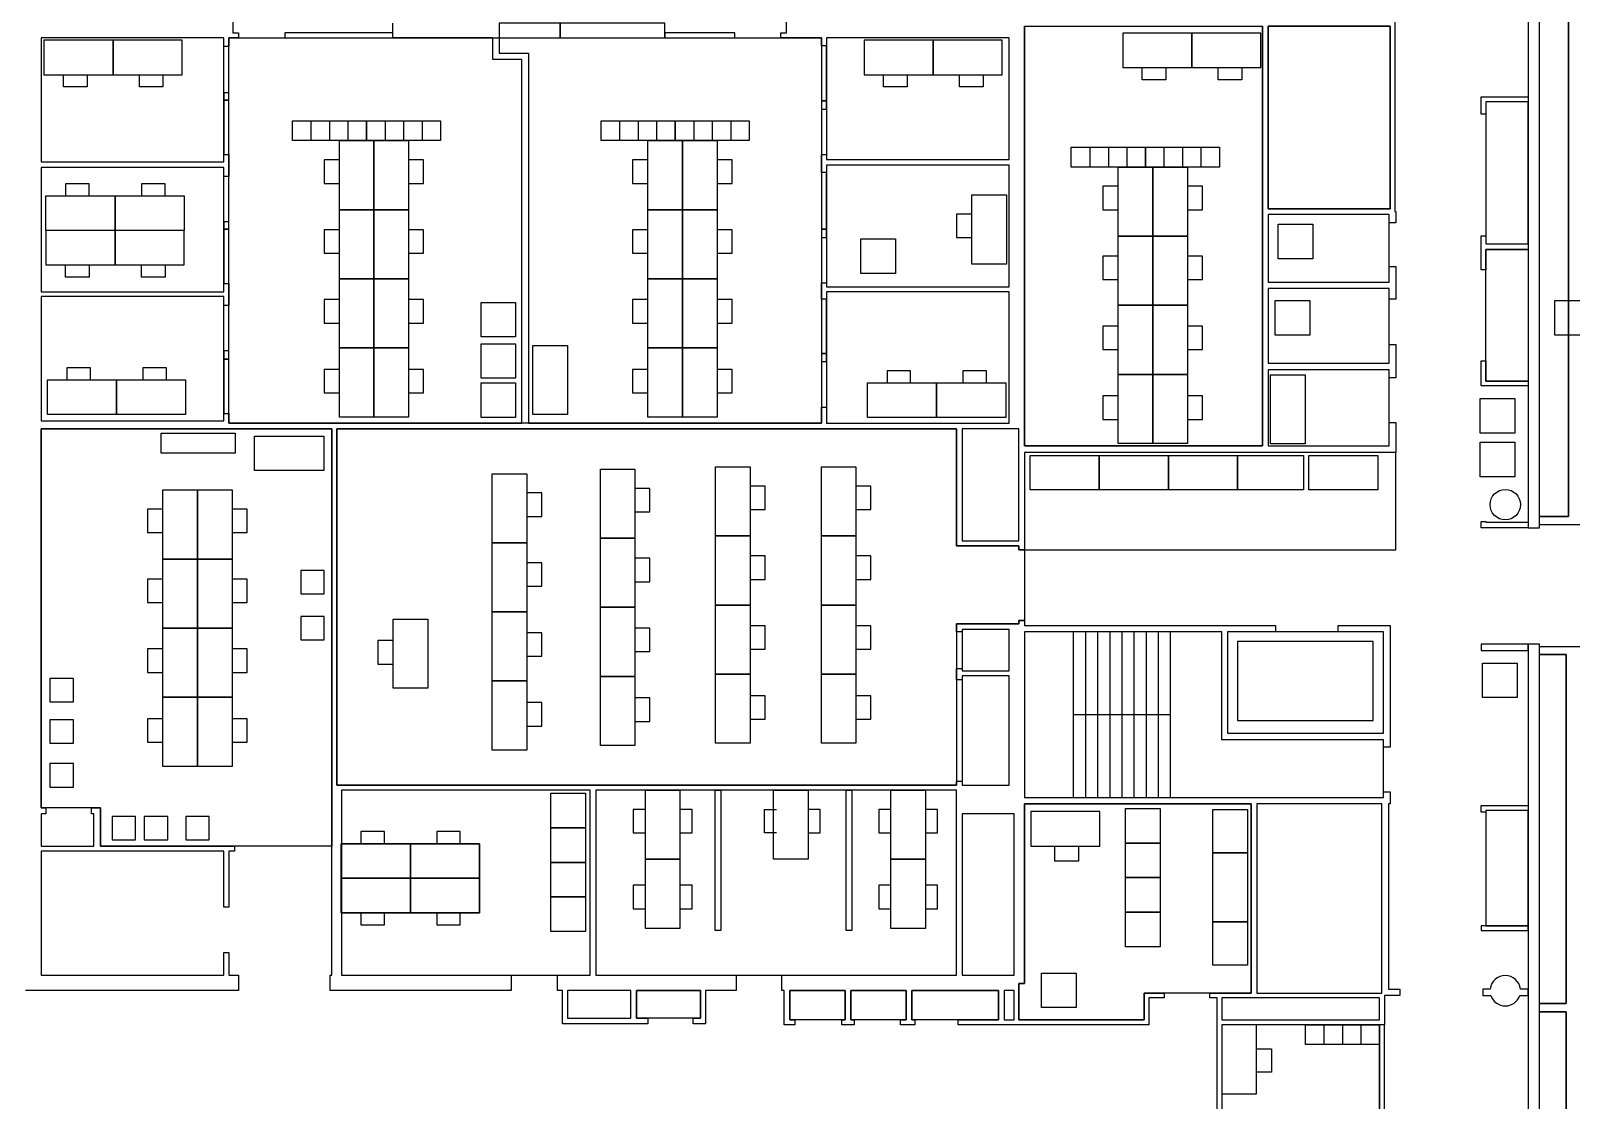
# Model space of a CAD drawing. Extents: x -199 to 9291, y 516 to 6424.
# Drawn here: x 1780 to 4863, y 3204 to 5346 of the extents above; entities that cross this region are included whole.
import ezdxf

# ---------------------------------------------------------------- set-up
doc = ezdxf.new("R2010")
doc.units = 0
doc.header["$MEASUREMENT"] = 0
for name, color, linetype in [('0_VOID', 7, 'CONTINUOUS'), ('CHAIR', 142, 'CONTINUOUS'), ('COFFEE', 3, 'CONTINUOUS'), ('ELEVATORS', 2, 'CONTINUOUS'), ('FURNITURE', 2, 'CONTINUOUS'), ('LABS', 1, 'CONTINUOUS'), ('MEETING_ROOMS', 1, 'CONTINUOUS'), ('OFFICES', 1, 'CONTINUOUS'), ('STAIRS', 2, 'CONTINUOUS'), ('WALLS', 6, 'CONTINUOUS')]:
    doc.layers.add(name, color=color, linetype=linetype)

msp = doc.modelspace()

# ---------------------------------------------------------------- linework, layer by layer
at = {"layer": '0_VOID'}
for points in [[(4857.6, 4372.7), (4799.9, 4372.7), (4799.9, 5895.9), (4857.6, 5895.9)], [(4500.7, 5354.6), (4256.9, 5354.6), (4256.9, 4988.9), (4500.7, 4988.9)], [(4692.6, 4918.9), (4777.1, 4918.9), (4777.1, 5203.4), (4692.6, 5203.4)], [(4499.1, 4977.5), (4256.9, 4977.5), (4256.9, 4842.5), (4499.1, 4842.5)], [(4692.6, 4907.6), (4777.1, 4907.6), (4777.1, 4644.2), (4692.6, 4644.2)], [(4499.1, 4829.5), (4256.9, 4829.5), (4256.9, 4680), (4499.1, 4680)], [(4499.1, 4667), (4256.9, 4667), (4256.9, 4514.2), (4499.1, 4514.2)], [(3757.8, 4548.3), (3644.1, 4548.3), (3644.1, 4324), (3757.8, 4324)], [(3757.8, 4548.3), (3644.1, 4548.3), (3644.1, 4324), (3757.8, 4324)], [(3738.3, 4146.8), (3644.1, 4146.8), (3644.1, 4063.9), (3738.3, 4063.9)], [(4487.7, 4141.9), (4175.6, 4141.9), (4175.6, 3938.7), (4487.7, 3938.7)], [(4853.5, 3397.4), (4799.9, 3397.4), (4799.9, 4096.4), (4853.5, 4096.4)], [(3738.3, 4054.1), (3644.1, 4054.1), (3644.1, 3834.7), (3738.3, 3834.7)], [(4234.1, 3418.5), (4484.5, 3418.5), (4484.5, 3797.3), (4234.1, 3797.3)], [(4777.1, 3784.3), (4692.6, 3784.3), (4692.6, 3553.4), (4777.1, 3553.4)], [(2980.8, 3423.4), (2854, 3423.4), (2854, 3368.1), (2980.8, 3368.1)], [(3120.6, 3368.1), (3106, 3368.1), (3014.9, 3368.1), (2992.2, 3368.1), (2992.2, 3423.4), (3120.6, 3423.4)], [(3410, 3364.9), (3309.2, 3364.9), (3299.4, 3364.9), (3299.4, 3423.4), (3410, 3423.4)], [(3531.9, 3364.9), (3421.3, 3364.9), (3421.3, 3423.4), (3531.9, 3423.4)], [(3717.2, 3364.9), (3635.9, 3364.9), (3543.3, 3364.9), (3543.3, 3423.4), (3717.2, 3423.4)], [(4853.5, 2879.6), (4799.9, 2879.6), (4799.9, 3381.1), (4853.5, 3381.1)]]:
    msp.add_lwpolyline(points, close=True, dxfattribs=at)
at = {"layer": 'CHAIR'}
for points in [[(1892.6, 5233.4), (1845.6, 5233.4), (1845.6, 5257.7)], [(1892.6, 5257.7), (1892.6, 5233.4)], [(2044.6, 5233.4), (1997.6, 5233.4), (1997.6, 5257.7)], [(2044.6, 5257.7), (2044.6, 5233.4)], [(3534.1, 5233.4), (3487.1, 5233.4), (3487.1, 5257.7)], [(3534.1, 5257.7), (3534.1, 5233.4)], [(3686.1, 5233.4), (3639.1, 5233.4), (3639.1, 5257.7)], [(3686.1, 5257.7), (3686.1, 5233.4)], [(4051.8, 5247.7), (4004.8, 5247.7), (4004.8, 5271.9)], [(4051.8, 5271.9), (4051.8, 5247.7)], [(4203.8, 5247.7), (4156.8, 5247.7), (4156.8, 5271.9)], [(4203.8, 5271.9), (4203.8, 5247.7)], [(2397.6, 5087.1), (2366.9, 5087.1), (2366.9, 5040.1), (2397.6, 5040.1)], [(2536, 5040.1), (2565.9, 5040.1), (2565.9, 5087.1)], [(2565.9, 5087.1), (2536, 5087.1)], [(3015.3, 5087.1), (2984.7, 5087.1), (2984.7, 5040.1), (3015.3, 5040.1)], [(3153.7, 5040.1), (3183.7, 5040.1), (3183.7, 5087.1)], [(3183.7, 5087.1), (3153.7, 5087.1)], [(1896.7, 5039.3), (1849.7, 5039.3), (1849.7, 5015.1)], [(1896.7, 5015.1), (1896.7, 5039.3)], [(2048.7, 5039.3), (2001.7, 5039.3), (2001.7, 5015.1)], [(2048.7, 5015.1), (2048.7, 5039.3)], [(3956.6, 5034.2), (3926, 5034.2), (3926, 4987.2), (3956.6, 4987.2)], [(4095.1, 4987.2), (4125, 4987.2), (4125, 5034.2)], [(4125, 5034.2), (4095.1, 5034.2)], [(3663.5, 4978.5), (3632.9, 4978.5), (3632.9, 4931.5), (3663.5, 4931.5)], [(2397.6, 4947.2), (2366.9, 4947.2), (2366.9, 4900.2), (2397.6, 4900.2)], [(2536, 4900.2), (2565.9, 4900.2), (2565.9, 4947.2)], [(2565.9, 4947.2), (2536, 4947.2)], [(3015.3, 4947.2), (2984.7, 4947.2), (2984.7, 4900.2), (3015.3, 4900.2)], [(3153.7, 4900.2), (3183.7, 4900.2), (3183.7, 4947.2)], [(3183.7, 4947.2), (3153.7, 4947.2)], [(1896.7, 4852.4), (1849.7, 4852.4), (1849.7, 4876.7)], [(1896.7, 4876.7), (1896.7, 4852.4)], [(2048.7, 4852.4), (2001.7, 4852.4), (2001.7, 4876.7)], [(2048.7, 4876.7), (2048.7, 4852.4)], [(3956.6, 4894.3), (3926, 4894.3), (3926, 4847.3), (3956.6, 4847.3)], [(4095.1, 4847.3), (4125, 4847.3), (4125, 4894.3)], [(4125, 4894.3), (4095.1, 4894.3)], [(2397.6, 4807.2), (2366.9, 4807.2), (2366.9, 4760.2), (2397.6, 4760.2)], [(2536, 4760.2), (2565.9, 4760.2), (2565.9, 4807.2)], [(2565.9, 4807.2), (2536, 4807.2)], [(2750.5, 4801.7), (2750.5, 4732.5), (2681.3, 4732.5), (2681.3, 4801.7), (2750.5, 4801.7)], [(2750.5, 4801.7), (2750.5, 4732.5), (2681.3, 4732.5), (2681.3, 4801.7), (2750.5, 4801.7)], [(3015.3, 4807.2), (2984.7, 4807.2), (2984.7, 4760.2), (3015.3, 4760.2)], [(3153.7, 4760.2), (3183.7, 4760.2), (3183.7, 4807.2)], [(3183.7, 4807.2), (3153.7, 4807.2)], [(3956.6, 4754.3), (3926, 4754.3), (3926, 4707.3), (3956.6, 4707.3)], [(4095.1, 4707.3), (4125, 4707.3), (4125, 4754.3)], [(4125, 4754.3), (4095.1, 4754.3)], [(2750.5, 4718.9), (2750.5, 4649.7), (2681.3, 4649.7), (2681.3, 4718.9), (2750.5, 4718.9)], [(2750.5, 4718.9), (2750.5, 4649.7), (2681.3, 4649.7), (2681.3, 4718.9), (2750.5, 4718.9)], [(1899.4, 4670.8), (1852.4, 4670.8), (1852.4, 4646.5)], [(1899.4, 4646.5), (1899.4, 4670.8)], [(2051.3, 4670.8), (2004.3, 4670.8), (2004.3, 4646.5)], [(2051.3, 4646.5), (2051.3, 4670.8)], [(2397.6, 4667.3), (2366.9, 4667.3), (2366.9, 4620.3), (2397.6, 4620.3)], [(2536, 4620.3), (2565.9, 4620.3), (2565.9, 4667.3)], [(2565.9, 4667.3), (2536, 4667.3)], [(3015.3, 4667.3), (2984.7, 4667.3), (2984.7, 4620.3), (3015.3, 4620.3)], [(3153.7, 4620.3), (3183.7, 4620.3), (3183.7, 4667.3)], [(3183.7, 4667.3), (3153.7, 4667.3)], [(3540.8, 4664.9), (3493.8, 4664.9), (3493.8, 4640.7)], [(3540.8, 4640.7), (3540.8, 4664.9)], [(3692.8, 4664.9), (3645.8, 4664.9), (3645.8, 4640.7)], [(3692.8, 4640.7), (3692.8, 4664.9)], [(2750.5, 4640.6), (2750.5, 4571.4), (2681.3, 4571.4), (2681.3, 4640.6), (2750.5, 4640.6)], [(2750.5, 4640.6), (2750.5, 4571.4), (2681.3, 4571.4), (2681.3, 4640.6), (2750.5, 4640.6)], [(3956.6, 4614.4), (3926, 4614.4), (3926, 4567.4), (3956.6, 4567.4)], [(4095.1, 4567.4), (4125, 4567.4), (4125, 4614.4)], [(4125, 4614.4), (4095.1, 4614.4)], [(2772.7, 4373.1), (2802.7, 4373.1), (2802.7, 4420.1)], [(2802.7, 4420.1), (2772.7, 4420.1)], [(2989.3, 4382.3), (3019.2, 4382.3), (3019.2, 4429.3)], [(3019.2, 4429.3), (2989.3, 4429.3)], [(3219.6, 4386.9), (3249.6, 4386.9), (3249.6, 4433.9)], [(3249.6, 4433.9), (3219.6, 4433.9)], [(3431.6, 4386.9), (3461.5, 4386.9), (3461.5, 4433.9)], [(3461.5, 4433.9), (3431.6, 4433.9)], [(2044.5, 4387.6), (2013.9, 4387.6), (2013.9, 4340.6), (2044.5, 4340.6)], [(2183, 4340.6), (2212.9, 4340.6), (2212.9, 4387.6)], [(2212.9, 4387.6), (2183, 4387.6)], [(2989.3, 4242.4), (3019.2, 4242.4), (3019.2, 4289.4)], [(3019.2, 4289.4), (2989.3, 4289.4)], [(3219.6, 4247), (3249.6, 4247), (3249.6, 4294)], [(3249.6, 4294), (3219.6, 4294)], [(3431.6, 4247), (3461.5, 4247), (3461.5, 4294)], [(3461.5, 4294), (3431.6, 4294)], [(2367.5, 4265), (2320.5, 4265), (2320.5, 4218), (2367.5, 4218), (2367.5, 4265)], [(2772.7, 4233.2), (2802.7, 4233.2), (2802.7, 4280.2)], [(2802.7, 4280.2), (2772.7, 4280.2)], [(2044.5, 4247.6), (2013.9, 4247.6), (2013.9, 4200.6), (2044.5, 4200.6)], [(2183, 4200.6), (2212.9, 4200.6), (2212.9, 4247.6)], [(2212.9, 4247.6), (2183, 4247.6)], [(2367.5, 4172.9), (2320.5, 4172.9), (2320.5, 4125.9), (2367.5, 4125.9), (2367.5, 4172.9)], [(2772.7, 4093.2), (2802.7, 4093.2), (2802.7, 4140.2)], [(2802.7, 4140.2), (2772.7, 4140.2)], [(2989.3, 4102.4), (3019.2, 4102.4), (3019.2, 4149.4)], [(3019.2, 4149.4), (2989.3, 4149.4)], [(3219.6, 4107.1), (3249.6, 4107.1), (3249.6, 4154)], [(3249.6, 4154), (3219.6, 4154)], [(3431.6, 4107.1), (3461.5, 4107.1), (3461.5, 4154)], [(3461.5, 4154), (3431.6, 4154)], [(2044.5, 4107.7), (2013.9, 4107.7), (2013.9, 4060.7), (2044.5, 4060.7)], [(2183, 4060.7), (2212.9, 4060.7), (2212.9, 4107.7)], [(2212.9, 4107.7), (2183, 4107.7)], [(2505.3, 4124.3), (2474.7, 4124.3), (2474.7, 4077.3), (2505.3, 4077.3)], [(1865.3, 4048.6), (1818.3, 4048.6), (1818.3, 4001.6), (1865.3, 4001.6), (1865.3, 4048.6)], [(2989.3, 3962.5), (3019.2, 3962.5), (3019.2, 4009.5)], [(3019.2, 4009.5), (2989.3, 4009.5)], [(3219.6, 3967.1), (3249.6, 3967.1), (3249.6, 4014.1)], [(3249.6, 4014.1), (3219.6, 4014.1)], [(3431.6, 3967.1), (3461.5, 3967.1), (3461.5, 4014.1)], [(3461.5, 4014.1), (3431.6, 4014.1)], [(2772.7, 3953.3), (2802.7, 3953.3), (2802.7, 4000.3)], [(2802.7, 4000.3), (2772.7, 4000.3)], [(1865.3, 3965.7), (1818.3, 3965.7), (1818.3, 3918.7), (1865.3, 3918.7), (1865.3, 3965.7)], [(2044.5, 3967.8), (2013.9, 3967.8), (2013.9, 3920.8), (2044.5, 3920.8)], [(2183, 3920.8), (2212.9, 3920.8), (2212.9, 3967.8)], [(2212.9, 3967.8), (2183, 3967.8)], [(1865.3, 3878.2), (1818.3, 3878.2), (1818.3, 3831.2), (1865.3, 3831.2), (1865.3, 3878.2)], [(1989.7, 3772.3), (1942.7, 3772.3), (1942.7, 3725.3), (1989.7, 3725.3), (1989.7, 3772.3)], [(2054.2, 3772.3), (2007.2, 3772.3), (2007.2, 3725.3), (2054.2, 3725.3), (2054.2, 3772.3)], [(2137.1, 3772.3), (2090.1, 3772.3), (2090.1, 3725.3), (2137.1, 3725.3), (2137.1, 3772.3)], [(3010.1, 3786.4), (2985.9, 3786.4)], [(2985.9, 3786.4), (2985.9, 3739.4), (3010.1, 3739.4)], [(3079.3, 3739.4), (3103.6, 3739.4), (3103.6, 3786.4), (3079.3, 3786.4)], [(3272.5, 3739.4), (3248.3, 3739.4), (3248.3, 3786.4), (3272.5, 3786.4)], [(3336, 3739.4), (3360.2, 3739.4), (3360.2, 3786.4), (3336, 3786.4)], [(3501.6, 3786.4), (3477.3, 3786.4)], [(3477.3, 3786.4), (3477.3, 3739.4), (3501.6, 3739.4)], [(3570.8, 3739.4), (3595.1, 3739.4), (3595.1, 3786.4), (3570.8, 3786.4)], [(3971.4, 3788.2), (4040.6, 3788.2), (4040.6, 3719), (3971.4, 3719), (3971.4, 3788.2)], [(3971.4, 3788.2), (4040.6, 3788.2), (4040.6, 3719), (3971.4, 3719), (3971.4, 3788.2)], [(2487.7, 3741.8), (2440.7, 3741.8), (2440.7, 3717.6)], [(2487.7, 3717.6), (2487.7, 3741.8)], [(2639.7, 3741.8), (2592.7, 3741.8), (2592.7, 3717.6)], [(2639.7, 3717.6), (2639.7, 3741.8)], [(3877, 3713), (3877, 3682.7), (3830, 3682.7), (3830, 3713)], [(3971.4, 3719), (4040.6, 3719), (4040.6, 3649.8), (3971.4, 3649.8), (3971.4, 3719)], [(3971.4, 3719), (4040.6, 3719), (4040.6, 3649.8), (3971.4, 3649.8), (3971.4, 3719)], [(3971.4, 3649.8), (4040.6, 3649.8), (4040.6, 3580.6), (3971.4, 3580.6), (3971.4, 3649.8)], [(3971.4, 3649.8), (4040.6, 3649.8), (4040.6, 3580.6), (3971.4, 3580.6), (3971.4, 3649.8)], [(3010.1, 3634.4), (2985.9, 3634.4)], [(2985.9, 3634.4), (2985.9, 3587.4), (3010.1, 3587.4)], [(3079.3, 3587.4), (3103.6, 3587.4), (3103.6, 3634.4), (3079.3, 3634.4)], [(3501.6, 3634.4), (3477.3, 3634.4)], [(3477.3, 3634.4), (3477.3, 3587.4), (3501.6, 3587.4)], [(3570.8, 3587.4), (3595.1, 3587.4), (3595.1, 3634.4), (3570.8, 3634.4)], [(2440.7, 3579.2), (2440.7, 3554.9), (2487.7, 3554.9), (2487.7, 3579.2)], [(2592.7, 3579.2), (2592.7, 3554.9), (2639.7, 3554.9), (2639.7, 3579.2)], [(3971.4, 3580.6), (4040.6, 3580.6), (4040.6, 3511.3), (3971.4, 3511.3), (3971.4, 3580.6)], [(4233.5, 3306.9), (4263.4, 3306.9), (4263.4, 3259.9)], [(4263.4, 3259.9), (4233.5, 3259.9)]]:
    msp.add_lwpolyline(points, dxfattribs=at)
at = {"layer": 'COFFEE'}
for points in [[(4750.2, 4609), (4750.2, 4539.8), (4681, 4539.8), (4681, 4609), (4750.2, 4609)], [(4750.2, 4609), (4750.2, 4539.8), (4681, 4539.8), (4681, 4609), (4750.2, 4609)], [(4750.2, 4521.5), (4750.2, 4452.3), (4681, 4452.3), (4681, 4521.5), (4750.2, 4521.5)], [(4750.2, 4521.5), (4750.2, 4452.3), (4681, 4452.3), (4681, 4521.5), (4750.2, 4521.5)], [(3918.7, 4495.4), (3918.7, 4426.2), (3780.3, 4426.2), (3780.3, 4495.4), (3918.7, 4495.4)], [(3918.7, 4495.4), (3918.7, 4426.2), (3780.3, 4426.2), (3780.3, 4495.4), (3918.7, 4495.4)], [(4057.1, 4495.4), (4057.1, 4426.2), (3918.7, 4426.2), (3918.7, 4495.4), (4057.1, 4495.4)], [(4057.1, 4495.4), (4057.1, 4426.2), (3918.7, 4426.2), (3918.7, 4495.4), (4057.1, 4495.4)], [(4195.5, 4495.4), (4195.5, 4426.2), (4057.1, 4426.2), (4057.1, 4495.4), (4195.5, 4495.4)], [(4195.5, 4495.4), (4195.5, 4426.2), (4057.1, 4426.2), (4057.1, 4495.4), (4195.5, 4495.4)], [(4327.7, 4495.4), (4327.7, 4426.2), (4195.5, 4426.2), (4195.5, 4495.4), (4327.7, 4495.4)], [(4327.7, 4495.4), (4327.7, 4426.2), (4195.5, 4426.2), (4195.5, 4495.4), (4327.7, 4495.4)], [(4476.2, 4495.4), (4476.2, 4426.2), (4337.8, 4426.2), (4337.8, 4495.4), (4476.2, 4495.4)], [(4476.2, 4495.4), (4476.2, 4426.2), (4337.8, 4426.2), (4337.8, 4495.4), (4476.2, 4495.4)], [(4754.8, 4079.5), (4754.8, 4010.3), (4685.6, 4010.3), (4685.6, 4079.5), (4754.8, 4079.5)], [(4754.8, 4079.5), (4754.8, 4010.3), (4685.6, 4010.3), (4685.6, 4079.5), (4754.8, 4079.5)]]:
    msp.add_lwpolyline(points, dxfattribs=at)
msp.add_lwpolyline([(4512.1, 4501.2), (3769.2, 4501.2), (3769.2, 4306.1), (4512.1, 4306.1)], close=True, dxfattribs=at)
msp.add_lwpolyline([(4512.1, 4501.2), (3769.2, 4501.2), (3769.2, 4306.1), (4512.1, 4306.1)], close=True, dxfattribs=at)
msp.add_lwpolyline([(4512.1, 4501.2), (3769.2, 4501.2), (3769.2, 4306.1), (4512.1, 4306.1)], close=True, dxfattribs=at)
at = {"layer": 'ELEVATORS'}
msp.add_lwpolyline([(4466.6, 4122.4), (4195.1, 4122.4), (4195.1, 3964.7), (4466.6, 3964.7)], close=True, dxfattribs=at)
at = {"layer": 'FURNITURE'}
for points in [[(4103.9, 5271.9), (4103.9, 5341.1), (3965.5, 5341.1), (3965.5, 5271.9), (4103.9, 5271.9)], [(4103.9, 5271.9), (4103.9, 5341.1), (3965.5, 5341.1), (3965.5, 5271.9), (4103.9, 5271.9)], [(4242.3, 5271.9), (4242.3, 5341.1), (4103.9, 5341.1), (4103.9, 5271.9), (4242.3, 5271.9)], [(4242.3, 5271.9), (4242.3, 5341.1), (4103.9, 5341.1), (4103.9, 5271.9), (4242.3, 5271.9)], [(1944.7, 5257.7), (1944.7, 5326.9), (1806.3, 5326.9), (1806.3, 5257.7), (1944.7, 5257.7)], [(1944.7, 5257.7), (1944.7, 5326.9), (1806.3, 5326.9), (1806.3, 5257.7), (1944.7, 5257.7)], [(2083.1, 5257.7), (2083.1, 5326.9), (1944.7, 5326.9), (1944.7, 5257.7), (2083.1, 5257.7)], [(2083.1, 5257.7), (2083.1, 5326.9), (1944.7, 5326.9), (1944.7, 5257.7), (2083.1, 5257.7)], [(3586.2, 5257.7), (3586.2, 5326.9), (3447.8, 5326.9), (3447.8, 5257.7), (3586.2, 5257.7)], [(3586.2, 5257.7), (3586.2, 5326.9), (3447.8, 5326.9), (3447.8, 5257.7), (3586.2, 5257.7)], [(3724.6, 5257.7), (3724.6, 5326.9), (3586.2, 5326.9), (3586.2, 5257.7), (3724.6, 5257.7)], [(3724.6, 5257.7), (3724.6, 5326.9), (3586.2, 5326.9), (3586.2, 5257.7), (3724.6, 5257.7)], [(2303.6, 5165.2), (2451.9, 5165.2), (2451.9, 5125.7), (2303.6, 5125.7), (2303.6, 5165.2)], [(2340.7, 5165.2), (2340.7, 5125.7)], [(2340.7, 5165.2), (2340.7, 5125.7)], [(2377.8, 5165.2), (2377.8, 5125.7)], [(2377.8, 5165.2), (2377.8, 5125.7)], [(2414.9, 5165.2), (2414.9, 5125.7)], [(2414.9, 5165.2), (2414.9, 5125.7)], [(2451.9, 5165.2), (2600.2, 5165.2), (2600.2, 5125.7), (2451.9, 5125.7), (2451.9, 5165.2)], [(2489, 5165.2), (2489, 5125.7)], [(2489, 5165.2), (2489, 5125.7)], [(2526.1, 5165.2), (2526.1, 5125.7)], [(2526.1, 5165.2), (2526.1, 5125.7)], [(2563.1, 5165.2), (2563.1, 5125.7)], [(2563.1, 5165.2), (2563.1, 5125.7)], [(2921.4, 5165.2), (3069.7, 5165.2), (3069.7, 5125.7), (2921.4, 5125.7), (2921.4, 5165.2)], [(2958.5, 5165.2), (2958.5, 5125.7)], [(2958.5, 5165.2), (2958.5, 5125.7)], [(2995.5, 5165.2), (2995.5, 5125.7)], [(2995.5, 5165.2), (2995.5, 5125.7)], [(3032.6, 5165.2), (3032.6, 5125.7)], [(3032.6, 5165.2), (3032.6, 5125.7)], [(3069.7, 5165.2), (3218, 5165.2), (3218, 5125.7), (3069.7, 5125.7), (3069.7, 5165.2)], [(3106.8, 5165.2), (3106.8, 5125.7)], [(3106.8, 5165.2), (3106.8, 5125.7)], [(3143.8, 5165.2), (3143.8, 5125.7)], [(3143.8, 5165.2), (3143.8, 5125.7)], [(3180.9, 5165.2), (3180.9, 5125.7)], [(3180.9, 5165.2), (3180.9, 5125.7)], [(2466.8, 4987.3), (2397.6, 4987.3), (2397.6, 5125.7), (2466.8, 5125.7), (2466.8, 4987.3)], [(2466.8, 4987.3), (2397.6, 4987.3), (2397.6, 5125.7), (2466.8, 5125.7), (2466.8, 4987.3)], [(2536, 4987.3), (2466.8, 4987.3), (2466.8, 5125.7), (2536, 5125.7), (2536, 4987.3)], [(2536, 4987.3), (2466.8, 4987.3), (2466.8, 5125.7), (2536, 5125.7), (2536, 4987.3)], [(3084.5, 4987.3), (3015.3, 4987.3), (3015.3, 5125.7), (3084.5, 5125.7), (3084.5, 4987.3)], [(3084.5, 4987.3), (3015.3, 4987.3), (3015.3, 5125.7), (3084.5, 5125.7), (3084.5, 4987.3)], [(3153.7, 4987.3), (3084.5, 4987.3), (3084.5, 5125.7), (3153.7, 5125.7), (3153.7, 4987.3)], [(3153.7, 4987.3), (3084.5, 4987.3), (3084.5, 5125.7), (3153.7, 5125.7), (3153.7, 4987.3)], [(3862.7, 5112.3), (4011, 5112.3), (4011, 5072.8), (3862.7, 5072.8), (3862.7, 5112.3)], [(3899.8, 5112.3), (3899.8, 5072.8)], [(3899.8, 5112.3), (3899.8, 5072.8)], [(3936.9, 5112.3), (3936.9, 5072.8)], [(3936.9, 5112.3), (3936.9, 5072.8)], [(3973.9, 5112.3), (3973.9, 5072.8)], [(3973.9, 5112.3), (3973.9, 5072.8)], [(4011, 5112.3), (4159.3, 5112.3), (4159.3, 5072.8), (4011, 5072.8), (4011, 5112.3)], [(4048.1, 5112.3), (4048.1, 5072.8)], [(4048.1, 5112.3), (4048.1, 5072.8)], [(4085.2, 5112.3), (4085.2, 5072.8)], [(4085.2, 5112.3), (4085.2, 5072.8)], [(4122.2, 5112.3), (4122.2, 5072.8)], [(4122.2, 5112.3), (4122.2, 5072.8)], [(4025.8, 4934.4), (3956.6, 4934.4), (3956.6, 5072.8), (4025.8, 5072.8), (4025.8, 4934.4)], [(4025.8, 4934.4), (3956.6, 4934.4), (3956.6, 5072.8), (4025.8, 5072.8), (4025.8, 4934.4)], [(4095.1, 4934.4), (4025.8, 4934.4), (4025.8, 5072.8), (4095.1, 5072.8), (4095.1, 4934.4)], [(4095.1, 4934.4), (4025.8, 4934.4), (4025.8, 5072.8), (4095.1, 5072.8), (4095.1, 4934.4)], [(1948.8, 5015.1), (1948.8, 4945.9), (1810.4, 4945.9), (1810.4, 5015.1), (1948.8, 5015.1)], [(1948.8, 5015.1), (1948.8, 4945.9), (1810.4, 4945.9), (1810.4, 5015.1), (1948.8, 5015.1)], [(2087.2, 5015.1), (2087.2, 4945.9), (1948.8, 4945.9), (1948.8, 5015.1), (2087.2, 5015.1)], [(2087.2, 5015.1), (2087.2, 4945.9), (1948.8, 4945.9), (1948.8, 5015.1), (2087.2, 5015.1)], [(3732.8, 4878.6), (3663.5, 4878.6), (3663.5, 5017.1), (3732.8, 5017.1), (3732.8, 4878.6)], [(3732.8, 4878.6), (3663.5, 4878.6), (3663.5, 5017.1), (3732.8, 5017.1), (3732.8, 4878.6)], [(2466.8, 4848.9), (2397.6, 4848.9), (2397.6, 4987.3), (2466.8, 4987.3), (2466.8, 4848.9)], [(2466.8, 4848.9), (2397.6, 4848.9), (2397.6, 4987.3), (2466.8, 4987.3), (2466.8, 4848.9)], [(2536, 4848.9), (2466.8, 4848.9), (2466.8, 4987.3), (2536, 4987.3), (2536, 4848.9)], [(2536, 4848.9), (2466.8, 4848.9), (2466.8, 4987.3), (2536, 4987.3), (2536, 4848.9)], [(3084.5, 4848.9), (3015.3, 4848.9), (3015.3, 4987.3), (3084.5, 4987.3), (3084.5, 4848.9)], [(3084.5, 4848.9), (3015.3, 4848.9), (3015.3, 4987.3), (3084.5, 4987.3), (3084.5, 4848.9)], [(3153.7, 4848.9), (3084.5, 4848.9), (3084.5, 4987.3), (3153.7, 4987.3), (3153.7, 4848.9)], [(3153.7, 4848.9), (3084.5, 4848.9), (3084.5, 4987.3), (3153.7, 4987.3), (3153.7, 4848.9)], [(1948.8, 4876.7), (1948.8, 4945.9), (1810.4, 4945.9), (1810.4, 4876.7), (1948.8, 4876.7)], [(1948.8, 4876.7), (1948.8, 4945.9), (1810.4, 4945.9), (1810.4, 4876.7), (1948.8, 4876.7)], [(2087.2, 4876.7), (2087.2, 4945.9), (1948.8, 4945.9), (1948.8, 4876.7), (2087.2, 4876.7)], [(2087.2, 4876.7), (2087.2, 4945.9), (1948.8, 4945.9), (1948.8, 4876.7), (2087.2, 4876.7)], [(4025.8, 4796), (3956.6, 4796), (3956.6, 4934.4), (4025.8, 4934.4), (4025.8, 4796)], [(4025.8, 4796), (3956.6, 4796), (3956.6, 4934.4), (4025.8, 4934.4), (4025.8, 4796)], [(4095.1, 4796), (4025.8, 4796), (4025.8, 4934.4), (4095.1, 4934.4), (4095.1, 4796)], [(4095.1, 4796), (4025.8, 4796), (4025.8, 4934.4), (4095.1, 4934.4), (4095.1, 4796)], [(4346.1, 4958.1), (4346.1, 4888.9), (4276.9, 4888.9), (4276.9, 4958.1), (4346.1, 4958.1)], [(3510.7, 4928.7), (3510.7, 4859.5), (3441.5, 4859.5), (3441.5, 4928.7), (3510.7, 4928.7)], [(2466.8, 4710.5), (2397.6, 4710.5), (2397.6, 4848.9), (2466.8, 4848.9), (2466.8, 4710.5)], [(2466.8, 4710.5), (2397.6, 4710.5), (2397.6, 4848.9), (2466.8, 4848.9), (2466.8, 4710.5)], [(2536, 4710.5), (2466.8, 4710.5), (2466.8, 4848.9), (2536, 4848.9), (2536, 4710.5)], [(2536, 4710.5), (2466.8, 4710.5), (2466.8, 4848.9), (2536, 4848.9), (2536, 4710.5)], [(3084.5, 4710.5), (3015.3, 4710.5), (3015.3, 4848.9), (3084.5, 4848.9), (3084.5, 4710.5)], [(3084.5, 4710.5), (3015.3, 4710.5), (3015.3, 4848.9), (3084.5, 4848.9), (3084.5, 4710.5)], [(3153.7, 4710.5), (3084.5, 4710.5), (3084.5, 4848.9), (3153.7, 4848.9), (3153.7, 4710.5)], [(3153.7, 4710.5), (3084.5, 4710.5), (3084.5, 4848.9), (3153.7, 4848.9), (3153.7, 4710.5)], [(4025.8, 4657.6), (3956.6, 4657.6), (3956.6, 4796), (4025.8, 4796), (4025.8, 4657.6)], [(4025.8, 4657.6), (3956.6, 4657.6), (3956.6, 4796), (4025.8, 4796), (4025.8, 4657.6)], [(4095.1, 4657.6), (4025.8, 4657.6), (4025.8, 4796), (4095.1, 4796), (4095.1, 4657.6)], [(4095.1, 4657.6), (4025.8, 4657.6), (4025.8, 4796), (4095.1, 4796), (4095.1, 4657.6)], [(4340.2, 4805.2), (4340.2, 4736), (4271, 4736), (4271, 4805.2), (4340.2, 4805.2)], [(4899.7, 4805.2), (4899.7, 4736), (4830.5, 4736), (4830.5, 4805.2), (4899.7, 4805.2)], [(2466.8, 4572.1), (2397.6, 4572.1), (2397.6, 4710.5), (2466.8, 4710.5), (2466.8, 4572.1)], [(2466.8, 4572.1), (2397.6, 4572.1), (2397.6, 4710.5), (2466.8, 4710.5), (2466.8, 4572.1)], [(2536, 4572.1), (2466.8, 4572.1), (2466.8, 4710.5), (2536, 4710.5), (2536, 4572.1)], [(2536, 4572.1), (2466.8, 4572.1), (2466.8, 4710.5), (2536, 4710.5), (2536, 4572.1)], [(2854, 4577.2), (2784.7, 4577.2), (2784.7, 4715.6), (2854, 4715.6), (2854, 4577.2)], [(3084.5, 4572.1), (3015.3, 4572.1), (3015.3, 4710.5), (3084.5, 4710.5), (3084.5, 4572.1)], [(3084.5, 4572.1), (3015.3, 4572.1), (3015.3, 4710.5), (3084.5, 4710.5), (3084.5, 4572.1)], [(3153.7, 4572.1), (3084.5, 4572.1), (3084.5, 4710.5), (3153.7, 4710.5), (3153.7, 4572.1)], [(3153.7, 4572.1), (3084.5, 4572.1), (3084.5, 4710.5), (3153.7, 4710.5), (3153.7, 4572.1)], [(4025.8, 4519.1), (3956.6, 4519.1), (3956.6, 4657.6), (4025.8, 4657.6), (4025.8, 4519.1)], [(4025.8, 4519.1), (3956.6, 4519.1), (3956.6, 4657.6), (4025.8, 4657.6), (4025.8, 4519.1)], [(4095.1, 4519.1), (4025.8, 4519.1), (4025.8, 4657.6), (4095.1, 4657.6), (4095.1, 4519.1)], [(4095.1, 4519.1), (4025.8, 4519.1), (4025.8, 4657.6), (4095.1, 4657.6), (4095.1, 4519.1)], [(4330.7, 4518.4), (4261.5, 4518.4), (4261.5, 4656.8), (4330.7, 4656.8), (4330.7, 4518.4)], [(1951.5, 4646.5), (1951.5, 4577.3), (1813.1, 4577.3), (1813.1, 4646.5), (1951.5, 4646.5)], [(1951.5, 4646.5), (1951.5, 4577.3), (1813.1, 4577.3), (1813.1, 4646.5), (1951.5, 4646.5)], [(2089.9, 4646.5), (2089.9, 4577.3), (1951.5, 4577.3), (1951.5, 4646.5), (2089.9, 4646.5)], [(2089.9, 4646.5), (2089.9, 4577.3), (1951.5, 4577.3), (1951.5, 4646.5), (2089.9, 4646.5)], [(3592.9, 4640.7), (3592.9, 4571.5), (3454.5, 4571.5), (3454.5, 4640.7), (3592.9, 4640.7)], [(3592.9, 4640.7), (3592.9, 4571.5), (3454.5, 4571.5), (3454.5, 4640.7), (3592.9, 4640.7)], [(3731.3, 4640.7), (3731.3, 4571.5), (3592.9, 4571.5), (3592.9, 4640.7), (3731.3, 4640.7)], [(3731.3, 4640.7), (3731.3, 4571.5), (3592.9, 4571.5), (3592.9, 4640.7), (3731.3, 4640.7)], [(2040.8, 4539.7), (2189.1, 4539.7), (2189.1, 4500.1), (2040.8, 4500.1), (2040.8, 4539.7)], [(2366.4, 4534.1), (2366.4, 4464.9), (2228, 4464.9), (2228, 4534.1), (2366.4, 4534.1)], [(3219.6, 4334.1), (3150.4, 4334.1), (3150.4, 4472.5), (3219.6, 4472.5), (3219.6, 4334.1)], [(3219.6, 4334.1), (3150.4, 4334.1), (3150.4, 4472.5), (3219.6, 4472.5), (3219.6, 4334.1)], [(3431.6, 4334.1), (3362.4, 4334.1), (3362.4, 4472.5), (3431.6, 4472.5), (3431.6, 4334.1)], [(3431.6, 4334.1), (3362.4, 4334.1), (3362.4, 4472.5), (3431.6, 4472.5), (3431.6, 4334.1)], [(2772.7, 4320.3), (2703.5, 4320.3), (2703.5, 4458.7), (2772.7, 4458.7), (2772.7, 4320.3)], [(2772.7, 4320.3), (2703.5, 4320.3), (2703.5, 4458.7), (2772.7, 4458.7), (2772.7, 4320.3)], [(2989.3, 4329.5), (2920.1, 4329.5), (2920.1, 4467.9), (2989.3, 4467.9), (2989.3, 4329.5)], [(2989.3, 4329.5), (2920.1, 4329.5), (2920.1, 4467.9), (2989.3, 4467.9), (2989.3, 4329.5)], [(2113.8, 4287.7), (2044.5, 4287.7), (2044.5, 4426.2), (2113.8, 4426.2), (2113.8, 4287.7)], [(2113.8, 4287.7), (2044.5, 4287.7), (2044.5, 4426.2), (2113.8, 4426.2), (2113.8, 4287.7)], [(2183, 4287.7), (2113.8, 4287.7), (2113.8, 4426.2), (2183, 4426.2), (2183, 4287.7)], [(2183, 4287.7), (2113.8, 4287.7), (2113.8, 4426.2), (2183, 4426.2), (2183, 4287.7)], [(2772.7, 4181.9), (2703.5, 4181.9), (2703.5, 4320.3), (2772.7, 4320.3), (2772.7, 4181.9)], [(2772.7, 4181.9), (2703.5, 4181.9), (2703.5, 4320.3), (2772.7, 4320.3), (2772.7, 4181.9)], [(2989.3, 4191.1), (2920.1, 4191.1), (2920.1, 4329.5), (2989.3, 4329.5), (2989.3, 4191.1)], [(2989.3, 4191.1), (2920.1, 4191.1), (2920.1, 4329.5), (2989.3, 4329.5), (2989.3, 4191.1)], [(3219.6, 4195.7), (3150.4, 4195.7), (3150.4, 4334.1), (3219.6, 4334.1), (3219.6, 4195.7)], [(3219.6, 4195.7), (3150.4, 4195.7), (3150.4, 4334.1), (3219.6, 4334.1), (3219.6, 4195.7)], [(3431.6, 4195.7), (3362.4, 4195.7), (3362.4, 4334.1), (3431.6, 4334.1), (3431.6, 4195.7)], [(3431.6, 4195.7), (3362.4, 4195.7), (3362.4, 4334.1), (3431.6, 4334.1), (3431.6, 4195.7)], [(2113.8, 4149.3), (2044.5, 4149.3), (2044.5, 4287.7), (2113.8, 4287.7), (2113.8, 4149.3)], [(2113.8, 4149.3), (2044.5, 4149.3), (2044.5, 4287.7), (2113.8, 4287.7), (2113.8, 4149.3)], [(2183, 4149.3), (2113.8, 4149.3), (2113.8, 4287.7), (2183, 4287.7), (2183, 4149.3)], [(2183, 4149.3), (2113.8, 4149.3), (2113.8, 4287.7), (2183, 4287.7), (2183, 4149.3)], [(3219.6, 4057.3), (3150.4, 4057.3), (3150.4, 4195.7), (3219.6, 4195.7), (3219.6, 4057.3)], [(3219.6, 4057.3), (3150.4, 4057.3), (3150.4, 4195.7), (3219.6, 4195.7), (3219.6, 4057.3)], [(3431.6, 4057.3), (3362.4, 4057.3), (3362.4, 4195.7), (3431.6, 4195.7), (3431.6, 4057.3)], [(3431.6, 4057.3), (3362.4, 4057.3), (3362.4, 4195.7), (3431.6, 4195.7), (3431.6, 4057.3)], [(2574.5, 4029.1), (2505.3, 4029.1), (2505.3, 4167.5), (2574.5, 4167.5), (2574.5, 4029.1)], [(2574.5, 4029.1), (2505.3, 4029.1), (2505.3, 4167.5), (2574.5, 4167.5), (2574.5, 4029.1)], [(2772.7, 4043.5), (2703.5, 4043.5), (2703.5, 4181.9), (2772.7, 4181.9), (2772.7, 4043.5)], [(2772.7, 4043.5), (2703.5, 4043.5), (2703.5, 4181.9), (2772.7, 4181.9), (2772.7, 4043.5)], [(2989.3, 4052.7), (2920.1, 4052.7), (2920.1, 4191.1), (2989.3, 4191.1), (2989.3, 4052.7)], [(2989.3, 4052.7), (2920.1, 4052.7), (2920.1, 4191.1), (2989.3, 4191.1), (2989.3, 4052.7)], [(2113.8, 4010.9), (2044.5, 4010.9), (2044.5, 4149.3), (2113.8, 4149.3), (2113.8, 4010.9)], [(2113.8, 4010.9), (2044.5, 4010.9), (2044.5, 4149.3), (2113.8, 4149.3), (2113.8, 4010.9)], [(2183, 4010.9), (2113.8, 4010.9), (2113.8, 4149.3), (2183, 4149.3), (2183, 4010.9)], [(2183, 4010.9), (2113.8, 4010.9), (2113.8, 4149.3), (2183, 4149.3), (2183, 4010.9)], [(2772.7, 3905), (2703.5, 3905), (2703.5, 4043.5), (2772.7, 4043.5), (2772.7, 3905)], [(2772.7, 3905), (2703.5, 3905), (2703.5, 4043.5), (2772.7, 4043.5), (2772.7, 3905)], [(2989.3, 3914.3), (2920.1, 3914.3), (2920.1, 4052.7), (2989.3, 4052.7), (2989.3, 3914.3)], [(2989.3, 3914.3), (2920.1, 3914.3), (2920.1, 4052.7), (2989.3, 4052.7), (2989.3, 3914.3)], [(3219.6, 3918.9), (3150.4, 3918.9), (3150.4, 4057.3), (3219.6, 4057.3), (3219.6, 3918.9)], [(3219.6, 3918.9), (3150.4, 3918.9), (3150.4, 4057.3), (3219.6, 4057.3), (3219.6, 3918.9)], [(3431.6, 3918.9), (3362.4, 3918.9), (3362.4, 4057.3), (3431.6, 4057.3), (3431.6, 3918.9)], [(3431.6, 3918.9), (3362.4, 3918.9), (3362.4, 4057.3), (3431.6, 4057.3), (3431.6, 3918.9)], [(2113.8, 3872.5), (2044.5, 3872.5), (2044.5, 4010.9), (2113.8, 4010.9), (2113.8, 3872.5)], [(2113.8, 3872.5), (2044.5, 3872.5), (2044.5, 4010.9), (2113.8, 4010.9), (2113.8, 3872.5)], [(2183, 3872.5), (2113.8, 3872.5), (2113.8, 4010.9), (2183, 4010.9), (2183, 3872.5)], [(2183, 3872.5), (2113.8, 3872.5), (2113.8, 4010.9), (2183, 4010.9), (2183, 3872.5)], [(3010.1, 3824.9), (3079.3, 3824.9), (3079.3, 3686.5), (3010.1, 3686.5), (3010.1, 3824.9)], [(3010.1, 3824.9), (3079.3, 3824.9), (3079.3, 3686.5), (3010.1, 3686.5), (3010.1, 3824.9)], [(3266.8, 3824.9), (3336, 3824.9), (3336, 3686.5), (3266.8, 3686.5), (3266.8, 3824.9)], [(3266.8, 3824.9), (3336, 3824.9), (3336, 3686.5), (3266.8, 3686.5), (3266.8, 3824.9)], [(3501.6, 3824.9), (3570.8, 3824.9), (3570.8, 3686.5), (3501.6, 3686.5), (3501.6, 3824.9)], [(3501.6, 3824.9), (3570.8, 3824.9), (3570.8, 3686.5), (3501.6, 3686.5), (3501.6, 3824.9)], [(2821, 3818.6), (2890.2, 3818.6), (2890.2, 3749.4), (2821, 3749.4), (2821, 3818.6)], [(2821, 3818.6), (2890.2, 3818.6), (2890.2, 3749.4), (2821, 3749.4), (2821, 3818.6)], [(3781.6, 3782.2), (3781.6, 3713), (3920, 3713), (3920, 3782.2), (3781.6, 3782.2)], [(3781.6, 3782.2), (3781.6, 3713), (3920, 3713), (3920, 3782.2), (3781.6, 3782.2)], [(4215.3, 3699.6), (4146.1, 3699.6), (4146.1, 3786.2), (4215.3, 3786.2), (4215.3, 3699.6)], [(4215.3, 3699.6), (4146.1, 3699.6), (4146.1, 3786.2), (4215.3, 3786.2), (4215.3, 3699.6)], [(2821, 3749.4), (2890.2, 3749.4), (2890.2, 3680.2), (2821, 3680.2), (2821, 3749.4)], [(2821, 3749.4), (2890.2, 3749.4), (2890.2, 3680.2), (2821, 3680.2), (2821, 3749.4)], [(2539.8, 3717.6), (2539.8, 3648.4), (2401.4, 3648.4), (2401.4, 3717.6), (2539.8, 3717.6)], [(2539.8, 3717.6), (2539.8, 3648.4), (2401.4, 3648.4), (2401.4, 3717.6), (2539.8, 3717.6)], [(2678.2, 3717.6), (2678.2, 3648.4), (2539.8, 3648.4), (2539.8, 3717.6), (2678.2, 3717.6)], [(2678.2, 3717.6), (2678.2, 3648.4), (2539.8, 3648.4), (2539.8, 3717.6), (2678.2, 3717.6)], [(2821, 3680.2), (2890.2, 3680.2), (2890.2, 3611), (2821, 3611), (2821, 3680.2)], [(2821, 3680.2), (2890.2, 3680.2), (2890.2, 3611), (2821, 3611), (2821, 3680.2)], [(3010.1, 3686.5), (3079.3, 3686.5), (3079.3, 3548.1), (3010.1, 3548.1), (3010.1, 3686.5)], [(3010.1, 3686.5), (3079.3, 3686.5), (3079.3, 3548.1), (3010.1, 3548.1), (3010.1, 3686.5)], [(3501.6, 3686.5), (3570.8, 3686.5), (3570.8, 3548.1), (3501.6, 3548.1), (3501.6, 3686.5)], [(3501.6, 3686.5), (3570.8, 3686.5), (3570.8, 3548.1), (3501.6, 3548.1), (3501.6, 3686.5)], [(4146.1, 3699.6), (4215.3, 3699.6), (4215.3, 3561.2), (4146.1, 3561.2), (4146.1, 3699.6)], [(4146.1, 3699.6), (4215.3, 3699.6), (4215.3, 3561.2), (4146.1, 3561.2), (4146.1, 3699.6)], [(2539.8, 3648.4), (2539.8, 3579.2), (2401.4, 3579.2), (2401.4, 3648.4), (2539.8, 3648.4)], [(2539.8, 3648.4), (2539.8, 3579.2), (2401.4, 3579.2), (2401.4, 3648.4), (2539.8, 3648.4)], [(2678.2, 3648.4), (2678.2, 3579.2), (2539.8, 3579.2), (2539.8, 3648.4), (2678.2, 3648.4)], [(2678.2, 3648.4), (2678.2, 3579.2), (2539.8, 3579.2), (2539.8, 3648.4), (2678.2, 3648.4)], [(2821, 3611), (2890.2, 3611), (2890.2, 3541.8), (2821, 3541.8), (2821, 3611)], [(4215.3, 3474.6), (4146.1, 3474.6), (4146.1, 3561.2), (4215.3, 3561.2), (4215.3, 3474.6)], [(3872.2, 3458.6), (3872.2, 3389.4), (3803, 3389.4), (3803, 3458.6), (3872.2, 3458.6)], [(3872.2, 3458.6), (3872.2, 3389.4), (3803, 3389.4), (3803, 3458.6), (3872.2, 3458.6)], [(4233.5, 3355.1), (4164.2, 3355.1), (4164.2, 3216.7), (4233.5, 3216.7), (4233.5, 3355.1)], [(4233.5, 3355.1), (4164.2, 3355.1), (4164.2, 3216.7), (4233.5, 3216.7), (4233.5, 3355.1)], [(4331.3, 3355.1), (4479.6, 3355.1), (4479.6, 3315.6), (4331.3, 3315.6), (4331.3, 3355.1)], [(4368.4, 3355.1), (4368.4, 3315.6)], [(4368.4, 3355.1), (4368.4, 3315.6)], [(4405.5, 3355.1), (4405.5, 3315.6)], [(4405.5, 3355.1), (4405.5, 3315.6)], [(4442.5, 3355.1), (4442.5, 3315.6)], [(4442.5, 3355.1), (4442.5, 3315.6)]]:
    msp.add_lwpolyline(points, dxfattribs=at)
for points in [[(3149.6, 3824.9), (3161.3, 3824.9), (3161.3, 3543.7), (3149.6, 3543.7)], [(3412, 3824.9), (3423.7, 3824.9), (3423.7, 3543.7), (3412, 3543.7)], [(2401.4, 3579.2), (2678.2, 3579.2), (2678.2, 3717.6), (2401.4, 3717.6)]]:
    msp.add_lwpolyline(points, close=True, dxfattribs=at)
at = {"layer": 'LABS'}
for points in [[(2176.1, 5331.9), (3362.8, 5331.9), (3362.8, 4559.7), (2176.1, 4559.7)], [(2910.9, 3454.3), (3632.7, 3454.3), (3632.7, 3824.9), (2910.9, 3824.9)]]:
    msp.add_lwpolyline(points, close=True, dxfattribs=at)
at = {"layer": 'MEETING_ROOMS'}
for points in [[(4245.5, 4514.2), (3769.2, 4514.2), (3769.2, 5354.6), (3839.1, 5354.6), (3931.8, 5354.6), (3941.5, 5354.6), (4234.1, 5354.6), (4245.5, 5354.6)], [(2382.6, 3712.8), (2187.5, 3712.8), (1919.3, 3712.8), (1919.3, 3789.2), (1901.4, 3789.2), (1810.4, 3789.2), (1800.6, 3789.2), (1800.6, 4548.3), (2382.6, 4548.3)], [(3769.2, 4164.7), (3757.8, 4164.7), (3757.8, 4158.2), (3632.7, 4158.2), (3632.7, 4141.9), (3632.7, 4068.8), (3632.7, 4046), (3632.7, 3842.8), (3632.7, 3834.7), (2392.3, 3834.7), (2392.3, 4548.3), (3632.7, 4548.3), (3632.7, 4314.2), (3757.8, 4314.2), (3757.8, 4306.1), (3769.2, 4306.1)]]:
    msp.add_lwpolyline(points, close=True, dxfattribs=at)
at = {"layer": 'OFFICES'}
for points in [[(2166.4, 5331.9), (1800.6, 5331.9), (1800.6, 5083.1), (2166.4, 5083.1)], [(3738.3, 5331.9), (3372.6, 5331.9), (3372.6, 5088), (3738.3, 5088)], [(2166.4, 5071.8), (1800.6, 5071.8), (1800.6, 4823), (2166.4, 4823)], [(3738.3, 5076.6), (3372.6, 5076.6), (3372.6, 4832.8), (3738.3, 4832.8)], [(2166.4, 4813.3), (1800.6, 4813.3), (1800.6, 4564.6), (2166.4, 4564.6)], [(3738.3, 4823), (3372.6, 4823), (3372.6, 4559.7), (3738.3, 4559.7)], [(2402.1, 3454.3), (2899.5, 3454.3), (2899.5, 3824.9), (2402.1, 3824.9)], [(4222.8, 3418.5), (4139.9, 3418.5), (4048.8, 3418.5), (4008.2, 3418.5), (4008.2, 3364.9), (3757.8, 3364.9), (3757.8, 3438), (3769.2, 3438), (3769.2, 3797.3), (4222.8, 3797.3)], [(4479.6, 3355.1), (4164.2, 3355.1), (4164.2, 3065.8), (4479.6, 3065.8)]]:
    msp.add_lwpolyline(points, close=True, dxfattribs=at)
at = {"layer": 'STAIRS'}
for p, q in [((3867.4, 3810.3), (3867.4, 4141.9)), ((3891.7, 3810.3), (3891.7, 4141.9)), ((3915.9, 3810.3), (3915.9, 4141.9)), ((3940.2, 3810.3), (3940.2, 4141.9)), ((3964.4, 3810.3), (3964.4, 4141.9)), ((3988.7, 3810.3), (3988.7, 4141.9)), ((4013, 3810.3), (4013, 4141.9)), ((4037.2, 3810.3), (4037.2, 4141.9)), ((4061.5, 3810.3), (4061.5, 4141.9)), ((4061.5, 3975.7), (3867.4, 3975.7))]:
    msp.add_line(p, q, dxfattribs=at)
msp.add_lwpolyline([(4164.2, 4141.9), (3769.2, 4141.9), (3769.2, 3810.3), (4487.7, 3810.3), (4487.7, 3925.7), (4164.2, 3925.7)], close=True, dxfattribs=at)
msp.add_lwpolyline([(4164.2, 4141.9), (3769.2, 4141.9), (3769.2, 3810.3), (4487.7, 3810.3), (4487.7, 3925.7), (4164.2, 3925.7)], close=True, dxfattribs=at)
msp.add_lwpolyline([(4164.2, 4141.9), (3769.2, 4141.9), (3769.2, 3810.3), (4487.7, 3810.3), (4487.7, 3925.7), (4164.2, 3925.7)], close=True, dxfattribs=at)
at = {"layer": 'WALLS'}
for points in [[(4799.9, 5912.2), (4777.1, 5912.2), (4777.1, 4350), (4799.9, 4350)], [(2504.5, 5341.6), (2288.3, 5341.6), (2288.3, 5331.9), (2504.5, 5331.9)], [(2839.4, 5361.1), (2717.5, 5361.1), (2717.5, 5331.9), (2839.4, 5331.9)], [(2839.4, 5331.9), (3049.1, 5331.9), (3049.1, 5361.1), (2839.4, 5361.1)], [(3188.9, 5341.6), (3049.1, 5341.6), (3049.1, 5331.9), (3188.9, 5331.9)], [(4256.9, 5354.6), (4500.7, 5354.6), (4500.7, 4988.9), (4256.9, 4988.9)], [(3372.6, 5315.6), (3362.8, 5315.6), (3362.8, 5205.1), (3372.6, 5205.1)], [(2166.4, 5206.7), (2176.1, 5206.7), (2176.1, 5221.3), (2166.4, 5221.3)], [(4682.8, 5179), (4682.8, 5213.2), (4777.1, 5213.2), (4777.1, 5203.4), (4692.6, 5203.4), (4692.6, 5179)], [(2176.1, 5206.7), (2166.4, 5206.7), (2166.4, 5097.8), (2176.1, 5097.8)], [(3362.8, 5188.8), (3372.6, 5188.8), (3372.6, 5205.1), (3362.8, 5205.1)], [(3372.6, 5062), (3362.8, 5062), (3362.8, 4948.2), (3372.6, 4948.2)], [(2166.4, 4948.2), (2176.1, 4948.2), (2176.1, 4962.8), (2166.4, 4962.8)], [(2176.1, 4948.2), (2166.4, 4948.2), (2166.4, 4839.3), (2176.1, 4839.3)], [(3362.8, 4932), (3372.6, 4932), (3372.6, 4948.2), (3362.8, 4948.2)], [(4682.8, 4935.2), (4692.6, 4935.2), (4692.6, 4918.9), (4777.1, 4918.9), (4777.1, 4907.6), (4692.6, 4907.6), (4692.6, 4866.9), (4682.8, 4866.9)], [(3372.6, 4808.4), (3362.8, 4808.4), (3362.8, 4699.5), (3372.6, 4699.5)], [(2166.4, 4688.1), (2176.1, 4688.1), (2176.1, 4704.4), (2166.4, 4704.4)], [(2176.1, 4688.1), (2166.4, 4688.1), (2166.4, 4579.2), (2176.1, 4579.2)], [(3362.8, 4683.2), (3372.6, 4683.2), (3372.6, 4699.5), (3362.8, 4699.5)], [(4682.8, 4684.9), (4692.6, 4684.9), (4692.6, 4644.2), (4777.1, 4644.2), (4777.1, 4634.5), (4682.8, 4634.5)], [(4682.8, 4363), (4692.6, 4363), (4692.6, 4361.4), (4777.1, 4361.4), (4777.1, 4350), (4682.8, 4350)], [(4682.8, 4104.5), (4777.1, 4104.5), (4777.1, 4117.5), (4682.8, 4117.5)], [(4799.9, 4117.5), (4777.1, 4117.5), (4777.1, 2862.6), (4799.9, 2862.6)], [(4234.1, 3418.5), (4484.5, 3418.5), (4484.5, 3797.3), (4234.1, 3797.3)], [(4682.8, 3781), (4682.8, 3794), (4777.1, 3794), (4777.1, 3784.3), (4692.6, 3784.3), (4692.6, 3781)], [(3644.1, 3454.3), (3748.1, 3454.3), (3748.1, 3777.5), (3644.1, 3777.5)], [(4682.8, 3543.7), (4777.1, 3543.7), (4777.1, 3553.4), (4682.8, 3553.4)], [(2854, 3368.1), (2980.8, 3368.1), (2980.8, 3423.4), (2854, 3423.4)], [(3728.6, 3364.9), (3748.1, 3364.9), (3748.1, 3423.4), (3728.6, 3423.4)], [(4479.6, 3408.8), (4164.2, 3408.8), (4164.2, 3364.9), (4479.6, 3364.9)], [(4479.6, 3065.8), (4489.4, 3065.8), (4489.4, 3355.1), (4479.6, 3355.1)]]:
    msp.add_lwpolyline(points, close=True, dxfattribs=at)
for points in [[(5215.2, 4356.5), (4799.9, 4356.5), (4799.9, 4356.5), (4799.9, 4372.7), (4857.6, 4372.7), (4857.6, 5895.9), (4799.9, 5895.9), (4799.9, 5912.2), (5206.3, 5912.2)], [(2184.3, 5440.8), (2184.3, 5341.6), (2195.6, 5341.6), (2195.6, 5331.9), (2176.1, 5331.9), (2176.1, 5314), (2166.4, 5314), (2166.4, 5331.9), (1800.6, 5331.9), (1800.6, 5083.1), (2166.4, 5083.1), (2166.4, 5097.8), (2176.1, 5097.8), (2176.1, 5053.9), (2166.4, 5053.9), (2166.4, 5071.8), (1800.6, 5071.8), (1800.6, 4823), (2166.4, 4823), (2166.4, 4839.3), (2176.1, 4839.3), (2176.1, 4795.4), (2166.4, 4795.4), (2166.4, 4813.3), (1800.6, 4813.3), (1800.6, 4564.6), (2166.4, 4564.6), (2166.4, 4579.2), (2176.1, 4579.2), (2176.1, 4559.7), (2763, 4559.7), (2763, 5288), (2704.5, 5288), (2704.5, 5331.9), (2504.5, 5331.9), (2504.5, 5361.1)], [(4510.5, 5440.8), (4510.5, 4984), (4512.1, 4984), (4512.1, 4961.2), (4499.1, 4961.2), (4499.1, 4977.5), (4256.9, 4977.5), (4256.9, 4842.5), (4499.1, 4842.5), (4499.1, 4873.4), (4512.1, 4873.4), (4512.1, 4808.4), (4499.1, 4808.4), (4499.1, 4829.5), (4256.9, 4829.5), (4256.9, 4680), (4499.1, 4680), (4499.1, 4717.4), (4512.1, 4717.4), (4512.1, 4650.7), (4499.1, 4650.7), (4499.1, 4667), (4256.9, 4667), (4256.9, 4514.2), (4499.1, 4514.2), (4499.1, 4561.3), (4512.1, 4561.3), (4512.1, 4501.2), (3769.2, 4501.2), (3769.2, 4306.1), (3757.8, 4306.1), (3757.8, 4314.2), (3632.7, 4314.2), (3632.7, 4548.3), (2392.3, 4548.3), (2392.3, 3834.7), (3632.7, 3834.7), (3632.7, 3842.8), (3644.1, 3842.8), (3644.1, 3834.7), (3738.3, 3834.7), (3738.3, 4054.1), (3644.1, 4054.1), (3644.1, 4046), (3632.7, 4046), (3632.7, 4068.8), (3644.1, 4068.8), (3644.1, 4063.9), (3738.3, 4063.9), (3738.3, 4146.8), (3644.1, 4146.8), (3644.1, 4141.9), (3632.7, 4141.9), (3632.7, 4158.2), (3757.8, 4158.2), (3757.8, 4164.7), (3769.2, 4164.7), (3769.2, 4154.9), (4271.5, 4154.9), (4271.5, 4141.9), (4175.6, 4141.9), (4175.6, 3938.7), (4487.7, 3938.7), (4487.7, 4141.9), (4396.7, 4141.9), (4396.7, 4154.9), (4500.7, 4154.9), (4500.7, 3911.1), (4487.7, 3911.1), (4487.7, 3925.7), (4164.2, 3925.7), (4164.2, 4141.9), (3769.2, 4141.9), (3769.2, 3810.3), (4487.7, 3810.3), (4487.7, 3821.7), (4500.7, 3821.7), (4500.7, 3797.3), (4497.5, 3797.3), (4497.5, 3426.6), (4520.3, 3426.6), (4520.3, 3413.6), (4489.4, 3413.6), (4489.4, 3355.1), (4164.2, 3355.1), (4164.2, 3065.8)], [(2717.5, 5361.1), (2717.5, 5301), (2776, 5301), (2776, 4559.7), (3362.8, 4559.7), (3362.8, 4592.2), (3372.6, 4592.2), (3372.6, 4559.7), (3738.3, 4559.7), (3738.3, 4823), (3372.6, 4823), (3372.6, 4808.4), (3362.8, 4808.4), (3362.8, 4840.9), (3372.6, 4840.9), (3372.6, 4832.8), (3738.3, 4832.8), (3738.3, 5076.6), (3372.6, 5076.6), (3372.6, 5062), (3362.8, 5062), (3362.8, 5097.8), (3372.6, 5097.8), (3372.6, 5088), (3738.3, 5088), (3738.3, 5331.9), (3372.6, 5331.9), (3372.6, 5315.6), (3362.8, 5315.6), (3362.8, 5331.9), (3281.5, 5331.9), (3281.5, 5341.6), (3292.9, 5341.6), (3292.9, 5442.4)], [(3769.2, 5354.6), (3769.2, 4514.2), (4245.5, 4514.2), (4245.5, 5354.6)], [(4154.5, 3056), (4154.5, 3408.8), (4139.9, 3408.8), (4139.9, 3418.5), (4222.8, 3418.5), (4222.8, 3797.3), (3769.2, 3797.3), (3769.2, 3438), (3757.8, 3438), (3757.8, 3364.9), (4008.2, 3364.9), (4008.2, 3418.5), (4048.8, 3418.5), (4048.8, 3408.8), (4017.9, 3408.8), (4017.9, 3355.1), (3635.9, 3355.1), (3635.9, 3364.9), (3717.2, 3364.9), (3717.2, 3423.4), (3543.3, 3423.4), (3543.3, 3364.9), (3549.8, 3364.9), (3549.8, 3355.1), (3520.5, 3355.1), (3520.5, 3364.9), (3531.9, 3364.9), (3531.9, 3423.4), (3421.3, 3423.4), (3421.3, 3364.9), (3427.9, 3364.9), (3427.9, 3355.1), (3403.5, 3355.1), (3403.5, 3364.9), (3410, 3364.9), (3410, 3423.4), (3299.4, 3423.4), (3299.4, 3364.9), (3309.2, 3364.9), (3309.2, 3355.1), (3288, 3355.1), (3288, 3423.4), (3283.2, 3423.4), (3283.2, 3454.3), (3632.7, 3454.3), (3632.7, 3824.9), (2910.9, 3824.9), (2910.9, 3454.3), (3192.1, 3454.3), (3192.1, 3423.4), (3130.4, 3423.4), (3130.4, 3356.7), (3106, 3356.7), (3106, 3368.1), (3120.6, 3368.1), (3120.6, 3423.4), (2992.2, 3423.4), (2992.2, 3368.1), (3014.9, 3368.1), (3014.9, 3356.7), (2844.3, 3356.7), (2844.3, 3423.4), (2834.5, 3423.4), (2834.5, 3454.3), (2899.5, 3454.3), (2899.5, 3824.9), (2402.1, 3824.9), (2402.1, 3454.3), (2741.8, 3454.3), (2741.8, 3423.4), (2379.3, 3423.4), (2379.3, 3454.3), (2382.6, 3454.3), (2382.6, 4548.3), (1800.6, 4548.3), (1800.6, 3789.2), (1810.4, 3789.2), (1810.4, 3777.8), (1800.6, 3777.8), (1800.6, 3712.8), (1906.3, 3712.8), (1906.3, 3777.8), (1901.4, 3777.8), (1901.4, 3789.2), (1919.3, 3789.2), (1919.3, 3712.8), (2187.5, 3712.8), (2187.5, 3703), (2176.1, 3703), (2176.1, 3590.8), (2166.4, 3590.8), (2166.4, 3703), (1800.6, 3703), (1800.6, 3454.3), (2166.4, 3454.3), (2166.4, 3499.8), (2176.1, 3499.8), (2176.1, 3454.3), (2195.6, 3454.3), (2195.6, 3423.4), (1769.7, 3423.4)], [(4934, 2862.6), (4799.9, 2862.6), (4799.9, 2879.6), (4853.5, 2879.6), (4853.5, 3381.1), (4799.9, 3381.1), (4799.9, 3397.4), (4853.5, 3397.4), (4853.5, 4096.4), (4799.9, 4096.4), (4799.9, 4112.7), (4921.8, 4112.7)]]:
    msp.add_lwpolyline(points, dxfattribs=at)
msp.add_lwpolyline([(4760.2, 3413.6), (4777.1, 3413.6), (4777.1, 3426.6), (4761.6, 3426.6, 0.897623), (4701, 3426.6), (4686.1, 3426.6), (4686.1, 3413.6), (4702.4, 3413.6, 0.71848)], format="xyb", close=True, dxfattribs=at)
msp.add_circle((4731.3, 4396.7), 30.5, dxfattribs=at)

doc.saveas('drawing.dxf')
